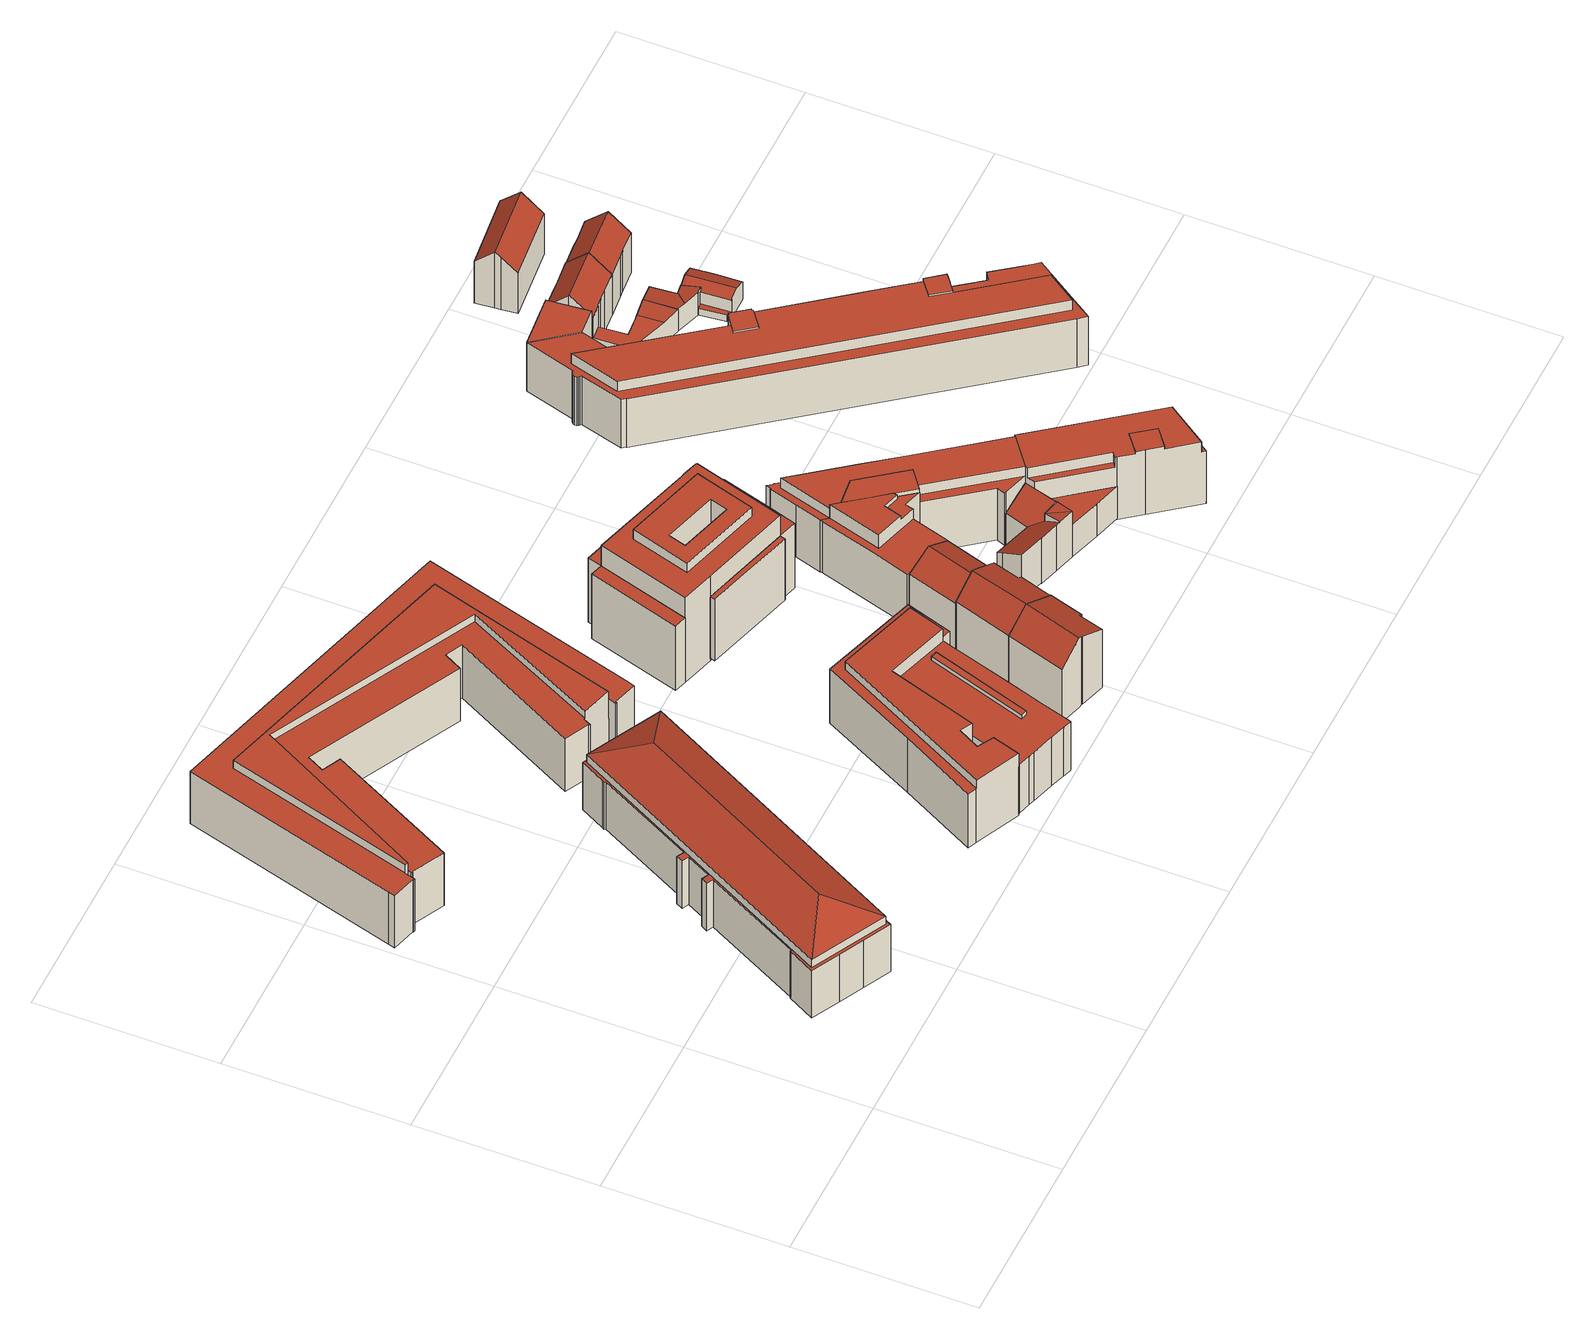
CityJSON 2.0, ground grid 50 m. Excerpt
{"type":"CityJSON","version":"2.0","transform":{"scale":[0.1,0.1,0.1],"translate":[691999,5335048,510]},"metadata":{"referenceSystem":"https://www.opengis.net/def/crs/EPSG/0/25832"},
"CityObjects":{
"building1":{"type":"Building","attributes":{"name":"Theater am Marstall","Gemeindeschluessel":"09162000","HoeheDach":"537.550","HoeheGrund":"512.116","Methode":"2000","NiedrigsteTraufeDesGebaeudes":"528.800","Geometrietyp2DReferenz":"3000","function":"31001_3000","roofType":"3200","measuredHeight":25.43,"storeysAboveGround":3},"geometry":[{"type":"MultiSurface","lod":"2","boundaries":[[[0,1,2,3]],[[4,5,6,7]],[[8,9,10,11]],[[12,13,14,15]],[[16,17,18,19]],[[20,21,22,23]],[[24,12,15,25]],[[0,3,20,23,26,27,8,11,28,29,16,19,30,4,7,31,32,33,34,35,36,37,38,39,40,41,42,43,44,45,46,47,48]],[[49,50,35,34]],[[51,52,33,32]],[[47,53,54,48]],[[42,41,55,56,57]],[[58,9,8,27]],[[59,13,12]],[[33,52,49,34]],[[42,57,60,43]],[[44,61,62,45]],[[45,62,63,46]],[[64,22,21,2,1,65,66,67]],[[68,5,4,30]],[[18,68,30,19]],[[69,59,12,24]],[[26,70,58,27]],[[46,63,53,47]],[[40,71,55,41]],[[39,72,71,40]],[[28,73,74,29]],[[65,54,53,63,62,75,66]],[[25,15,76,77]],[[78,51,32,31]],[[62,61,60,57,56,77,75]],[[76,59,69,67,66,75,77]],[[11,10,73,28]],[[76,14,13,59]],[[38,79,72,39]],[[26,23,22,64,70]],[[37,80,79,38]],[[74,17,16,29]],[[6,78,31,7]],[[50,81,36,35]],[[0,48,54,65,1]],[[36,81,80,37]],[[58,70,64,67,69,24,25,77,56,55,71,72,79,80,81,50,49,52,51,78,6,5,68,18,17,74,73,10,9]],[[14,76,15]],[[43,60,61,44]],[[3,2,21,20]]],"semantics":{"surfaces":[{"type":"WallSurface"},{"type":"RoofSurface"},{"type":"GroundSurface"}],"values":[0,0,0,1,0,0,0,2,0,0,0,0,0,1,0,0,0,0,1,0,0,0,0,0,0,0,0,1,0,0,1,0,0,1,0,0,0,0,0,0,0,0,1,1,0,0]}}]},
"building2":{"type":"Building","attributes":{"Gemeindeschluessel":"09162000","HoeheDach":"533.280","HoeheGrund":"512.070","Methode":"2000","NiedrigsteTraufeDesGebaeudes":"530.520","Geometrietyp2DReferenz":"3000","function":"31001_9998","roofType":"1000","measuredHeight":21.21,"storeysAboveGround":5},"geometry":[{"type":"MultiSurface","lod":"2","boundaries":[[[82,83,84,85]],[[86,87,88,89]],[[90,91,92,93]],[[83,82,94,95]],[[96,97,98,99,86,89,100,101,102,103,104,105,106,107,108,94,82,85]],[[109,110,111,112]],[[113,114,115,116]],[[117,118,119,120]],[[121,122,120,119]],[[98,123,124,99]],[[125,126,127,113,116,128,129,109,112,117,120,122,130,131,132,133,134,135,84,83,95,136,137,138,139,140,141,142,143,144]],[[136,108,107,137]],[[127,145,114,113]],[[137,107,106,138]],[[146,92,91,147,88,87,124,123]],[[132,148,149,133]],[[129,150,110,109]],[[93,92,146,149]],[[143,101,100,144]],[[99,124,87,86]],[[121,119,118,111,110,150,151,115,114,145,152,153,154,90,93,149,148,155,156]],[[141,103,102,142]],[[140,104,103,141]],[[126,152,145,127]],[[116,115,151,128]],[[112,111,118,117]],[[134,133,149,146,123,98,97]],[[125,153,152,126]],[[154,147,91,90]],[[128,151,150,129]],[[95,94,108,136]],[[139,105,104,140]],[[96,135,134,97]],[[135,96,85,84]],[[138,106,105,139]],[[156,130,122,121]],[[130,156,155,131]],[[125,144,100,89,88,147,154,153]],[[131,155,148,132]],[[142,102,101,143]]],"semantics":{"surfaces":[{"type":"WallSurface"},{"type":"RoofSurface"},{"type":"GroundSurface"}],"values":[0,0,0,0,1,0,0,0,0,0,2,0,0,0,1,0,0,0,0,0,1,0,0,0,0,0,0,0,0,0,0,0,0,0,0,0,0,0,0,0]}}]},
"building3":{"type":"Building","attributes":{"Gemeindeschluessel":"09162000","HoeheDach":"533.680","HoeheGrund":"511.815","Methode":"2000","NiedrigsteTraufeDesGebaeudes":"530.840","Geometrietyp2DReferenz":"3000","function":"31001_9998","roofType":"1000","measuredHeight":21.86,"storeysAboveGround":7},"geometry":[{"type":"MultiSurface","lod":"2","boundaries":[[[157,158,159,160,161,162]],[[163,164,158,157]],[[165,166,167,168]],[[169,170,171,172]],[[173,174,160,159]],[[175,176,177,178]],[[178,177,166,165,179,180]],[[181,182,183,184]],[[172,171,185,186]],[[162,161,170,169]],[[177,176,185,171,170,161,160,174,167,166]],[[180,179,187,188]],[[168,167,174,173]],[[188,187,189,190]],[[184,183,164,163]],[[190,189,182,181]],[[179,165,168,173,159,158,164,183,182,189,187]],[[186,185,176,175]],[[157,162,169,172,186,175,178,180,188,190,181,184,163]]],"semantics":{"surfaces":[{"type":"WallSurface"},{"type":"RoofSurface"},{"type":"GroundSurface"}],"values":[0,0,0,0,0,0,0,0,0,0,1,0,0,0,0,0,1,0,2]}}]},
"building4":{"type":"Building","attributes":{"Gemeindeschluessel":"09162000","HoeheDach":"530.820","HoeheGrund":"512.420","Methode":"2000","NiedrigsteTraufeDesGebaeudes":"529.480","Geometrietyp2DReferenz":"3000","function":"31001_9998","roofType":"1000","measuredHeight":18.4,"storeysAboveGround":4},"geometry":[{"type":"MultiSurface","lod":"2","boundaries":[[[191,192,193,194]],[[195,196,192,191]],[[197,198,199,200]],[[194,193,201,202]],[[203,204,205,206]],[[207,208,209,210,205,204,211,212,213,214,215,216,217,199,198,218,219],[191,194,202,195]],[[201,193,192,196]],[[217,216,220,221,200,199]],[[222,206,205,210,209,223]],[[224,225,212,211,204,203]],[[226,207,219,227]],[[227,219,218,228]],[[228,218,198,197]],[[223,209,208,229]],[[230,231,232,225,224,203,206,222,223,229,226,227,228,197,200,221,220]],[[229,208,207,226]],[[202,201,196,195]],[[225,232,231,230,220,216,215,214,213,212]]],"semantics":{"surfaces":[{"type":"WallSurface"},{"type":"RoofSurface"},{"type":"GroundSurface"}],"values":[0,0,0,0,0,1,1,0,0,0,0,0,0,0,2,0,0,0]}}]},
"building5":{"type":"Building","attributes":{"Gemeindeschluessel":"09162000","HoeheDach":"534.097","HoeheGrund":"511.370","Methode":"1000","NiedrigsteTraufeDesGebaeudes":"534.097","Geometrietyp2DReferenz":"3000","function":"31001_9998","roofType":"1000","measuredHeight":22.73,"storeysAboveGround":6},"geometry":[{"type":"MultiSurface","lod":"2","boundaries":[[[233,234,235,236]],[[237,233,236,238]],[[239,234,233,237]],[[240,235,234,239]],[[238,236,235,240]],[[238,240,239,237]]],"semantics":{"surfaces":[{"type":"RoofSurface"},{"type":"WallSurface"},{"type":"GroundSurface"}],"values":[0,1,1,1,1,2]}}]},
"building6":{"type":"Building","attributes":{"Gemeindeschluessel":"09162000","HoeheDach":"535.645","HoeheGrund":"511.040","Methode":"2000","NiedrigsteTraufeDesGebaeudes":"529.404","Geometrietyp2DReferenz":"3000","function":"31001_9998","roofType":"3100","measuredHeight":24.61,"storeysAboveGround":5},"geometry":[{"type":"MultiSurface","lod":"2","boundaries":[[[241,242,243,244,245,246,247,248]],[[249,250,251,252,253,254,255,256,257,258]],[[258,246,245,249]],[[251,243,242,252]],[[254,253,241,248,259,255]],[[250,244,243,251]],[[252,242,241,253]],[[255,259,260,256]],[[248,247,260,259]],[[249,245,244,250]],[[247,246,258,257,256,260]]],"semantics":{"surfaces":[{"type":"RoofSurface"},{"type":"GroundSurface"},{"type":"WallSurface"}],"values":[0,1,2,2,2,2,2,2,0,2,2]}}]},
"building7":{"type":"Building","attributes":{"Gemeindeschluessel":"09162000","HoeheDach":"534.135","HoeheGrund":"512.350","Methode":"1000","NiedrigsteTraufeDesGebaeudes":"534.135","Geometrietyp2DReferenz":"3000","function":"31001_9998","roofType":"1000","measuredHeight":21.79},"geometry":[{"type":"MultiSurface","lod":"2","boundaries":[[[261,262,263,264,265,266]],[[261,267,268,262]],[[263,269,270,264]],[[271,272,270,269,268,267]],[[266,265,264,270,272,271,267,261]],[[262,268,269,263]]],"semantics":{"surfaces":[{"type":"GroundSurface"},{"type":"WallSurface"},{"type":"RoofSurface"}],"values":[0,1,1,2,1,1]}}]},
"building8":{"type":"Building","attributes":{"Gemeindeschluessel":"09162000","HoeheDach":"535.610","HoeheGrund":"511.020","Methode":"2000","NiedrigsteTraufeDesGebaeudes":"529.450","Geometrietyp2DReferenz":"3000","function":"31001_9998","roofType":"3100","measuredHeight":24.59,"storeysAboveGround":5},"geometry":[{"type":"MultiSurface","lod":"2","boundaries":[[[273,274,275,276,277,278,279,247]],[[280,281,282,277,276,275]],[[256,260,283,284]],[[285,274,273,258]],[[279,278,277,282,286,287,288,289]],[[280,275,274,285]],[[247,279,289,283,260]],[[284,283,289,288]],[[281,280,285,258,257,256,284,288,287,286,282]],[[257,258,273,247,260,256]]],"semantics":{"surfaces":[{"type":"RoofSurface"},{"type":"WallSurface"},{"type":"GroundSurface"}],"values":[0,1,1,1,1,1,0,1,2,1]}}]},
"building9":{"type":"Building","attributes":{"Gemeindeschluessel":"09162000","HoeheDach":"544.570","HoeheGrund":"511.308","Methode":"2000","NiedrigsteTraufeDesGebaeudes":"541.340","Geometrietyp2DReferenz":"3000","function":"31001_9998","roofType":"1000","measuredHeight":33.26,"storeysAboveGround":8},"geometry":[{"type":"MultiSurface","lod":"2","boundaries":[[[290,291,292,293,294,295]],[[296,297,298,299]],[[300,301,302,303,304,305]],[[306,307,308,309,310,311]],[[312,313,314,315]],[[305,304,295,294]],[[316,317,318,319]],[[318,317,320,321],[297,322,323,298]],[[315,314,324,325]],[[326,321,320,327]],[[328,323,322,329]],[[327,320,317,316]],[[299,298,323,328]],[[315,325,330,301,300,305,294,293,292,310,309,308,312],[329,296,299,328]],[[330,325,324,331,302,301]],[[329,322,297,296]],[[292,291,311,310]],[[319,318,321,326]],[[308,307,313,312]],[[303,302,331,324,314,313,307,306,311,291,290,295,304],[327,316,319,326]]],"semantics":{"surfaces":[{"type":"WallSurface"},{"type":"RoofSurface"},{"type":"GroundSurface"}],"values":[0,0,0,0,0,0,0,1,0,0,0,0,0,2,0,0,0,0,0,1]}}]},
"building10":{"type":"Building","attributes":{"Gemeindeschluessel":"09162000","HoeheDach":"533.100","HoeheGrund":"510.970","Methode":"2000","NiedrigsteTraufeDesGebaeudes":"529.090","Geometrietyp2DReferenz":"3000","function":"31001_9998","roofType":"3100","measuredHeight":22.13,"storeysAboveGround":5},"geometry":[{"type":"MultiSurface","lod":"2","boundaries":[[[332,333,334,335]],[[336,337,338,339,340,341,334,333,342,343,344]],[[345,346,347,282]],[[344,343,342,333,332,348,349,350]],[[351,282,347,338,337,288]],[[352,353,354,355]],[[284,336,344,350]],[[345,282,351,288,284,350,349,348,332,335,356,357,358,352,355]],[[347,346,354,353,339,338]],[[339,353,352,358,357,340]],[[355,354,346,345]],[[284,288,337,336]],[[357,356,335,334,341,340]]],"semantics":{"surfaces":[{"type":"WallSurface"},{"type":"RoofSurface"},{"type":"GroundSurface"}],"values":[0,1,0,0,0,0,0,2,1,0,0,0,0]}}]},
"building11":{"type":"Building","attributes":{"Gemeindeschluessel":"09162000","HoeheDach":"534.078","HoeheGrund":"511.460","Methode":"1000","NiedrigsteTraufeDesGebaeudes":"534.078","Geometrietyp2DReferenz":"3000","function":"31001_9998","roofType":"1000","measuredHeight":22.62,"storeysAboveGround":6},"geometry":[{"type":"MultiSurface","lod":"2","boundaries":[[[359,234,360,361]],[[362,363,234,359]],[[364,365,366,367]],[[367,366,368,369]],[[369,368,370,371]],[[361,360,365,364]],[[363,372,370,368,366,365,360,234]],[[373,372,363,362]],[[371,370,372,373]],[[359,361,364,367,369,371,373,362]]],"semantics":{"surfaces":[{"type":"WallSurface"},{"type":"RoofSurface"},{"type":"GroundSurface"}],"values":[0,0,0,0,0,0,1,0,0,2]}}]},
"building12":{"type":"Building","attributes":{"Gemeindeschluessel":"09162000","HoeheDach":"513.574","HoeheGrund":"510.450","Methode":"1000","NiedrigsteTraufeDesGebaeudes":"513.574","Geometrietyp2DReferenz":"3000","function":"31001_2000","roofType":"1000","measuredHeight":3.12},"geometry":[{"type":"MultiSurface","lod":"2","boundaries":[[[374,375,376,377]],[[378,379,380,381]],[[382,383,384,385,386,387]],[[388,389,390,391,392,393,394,395]],[[396,392,391,397,398,399]],[[379,400,401,386,385,384,376,375,395,394,393,392,396,399,402,380]],[[403,400,379,378]],[[375,374,388,395]],[[387,386,401,404]],[[377,383,382,387,404,403,378,381,405,398,397,391,390,389,388,374]],[[404,401,400,403]],[[377,376,384,383]],[[380,402,399,398,405,381]]],"semantics":{"surfaces":[{"type":"WallSurface"},{"type":"RoofSurface"},{"type":"GroundSurface"}],"values":[0,0,0,0,0,1,0,0,0,2,0,0,0]}}]},
"building13":{"type":"Building","attributes":{"Gemeindeschluessel":"09162000","HoeheDach":"534.117","HoeheGrund":"511.180","Methode":"1000","NiedrigsteTraufeDesGebaeudes":"534.117","Geometrietyp2DReferenz":"3000","function":"31001_9998","roofType":"1000","measuredHeight":22.94,"storeysAboveGround":6},"geometry":[{"type":"MultiSurface","lod":"2","boundaries":[[[406,407,408,409]],[[410,269,411,412]],[[410,412,406,409,413,414]],[[415,416,408,407,411,269]],[[413,416,415,414]],[[414,415,269,410]],[[412,411,407,406]],[[409,408,416,413]]],"semantics":{"surfaces":[{"type":"WallSurface"},{"type":"GroundSurface"},{"type":"RoofSurface"}],"values":[0,0,1,2,0,0,0,0]}}]},
"building14":{"type":"Building","attributes":{"Gemeindeschluessel":"09162000","HoeheDach":"533.680","HoeheGrund":"510.720","Methode":"2000","NiedrigsteTraufeDesGebaeudes":"528.920","Geometrietyp2DReferenz":"3000","function":"31001_9998","roofType":"1000","measuredHeight":22.96,"storeysAboveGround":5},"geometry":[{"type":"MultiSurface","lod":"2","boundaries":[[[417,418,419,420]],[[421,422,423,424]],[[425,426,427,428]],[[429,430,431,432,417,420,433,425,428,434,435,421,424,436,437,438,439]],[[440,441,442,443]],[[426,444,419,418,445,446,447,448,449,423,422,450,451,427]],[[447,446,452,453,454,455,448]],[[452,456,457,458,459,440,443,453]],[[432,431,430,456,452,446,445]],[[443,442,454,453]],[[451,450,422,421,435,434]],[[459,460,441,440]],[[454,442,441,460,461,462,455]],[[429,439,458,457,456,430]],[[420,419,444,433]],[[448,455,462,449]],[[432,445,418,417]],[[428,427,451,434]],[[461,460,459,458,439,438,437,436,424,423,449,462]],[[433,444,426,425]]],"semantics":{"surfaces":[{"type":"WallSurface"},{"type":"GroundSurface"},{"type":"RoofSurface"}],"values":[0,0,0,1,0,2,0,2,0,0,0,0,2,0,0,0,0,0,0,0]}}]},
"building15":{"type":"Building","attributes":{"Gemeindeschluessel":"09162000","HoeheDach":"526.516","HoeheGrund":"510.380","Methode":"2000","NiedrigsteTraufeDesGebaeudes":"521.629","Geometrietyp2DReferenz":"3000","function":"31001_9998","roofType":"2100","measuredHeight":16.14},"geometry":[{"type":"MultiSurface","lod":"2","boundaries":[[[463,464,465,466,377,374,467,468,469,470,471,472]],[[473,474,475,476]],[[466,477,478,377]],[[377,478,479,374]],[[480,481,474,473]],[[482,474,481]],[[483,480,473,484,485,486,479,478,477,487]],[[374,479,486,467]],[[465,487,477,466]],[[482,488,475,474]],[[486,485,468,467]],[[489,476,475,488,463,472]],[[483,487,465,464]],[[484,490,469,468,485]],[[469,490,491,470]],[[489,491,490,484,473,476]],[[491,489,472,471,470]],[[464,463,488,482,481,480,483]]],"semantics":{"surfaces":[{"type":"GroundSurface"},{"type":"WallSurface"},{"type":"RoofSurface"}],"values":[0,1,1,1,1,2,2,1,1,2,1,1,1,1,1,2,1,1]}}]},
"building16":{"type":"Building","attributes":{"Gemeindeschluessel":"09162000","HoeheDach":"533.670","HoeheGrund":"510.520","Methode":"2000","NiedrigsteTraufeDesGebaeudes":"528.850","Geometrietyp2DReferenz":"3000","function":"31001_9998","roofType":"1000","measuredHeight":23.15,"storeysAboveGround":6},"geometry":[{"type":"MultiSurface","lod":"2","boundaries":[[[492,493,494,495,496,497,498,499,500,501]],[[449,501,500,502]],[[503,504,505,506]],[[507,508,509,510]],[[492,511,512,493]],[[449,502,513,514,515,516,517,518,519,520,521,509,508,522,523,423]],[[524,525,526,527]],[[493,512,528,494]],[[529,530,524,527,503,506,531,532,533,534,535,536,507,510,537,538,539,540,541,542]],[[541,517,516,542]],[[520,519,539,538,537,521]],[[540,518,517,541]],[[510,509,521,537]],[[536,522,508,507]],[[499,498,497,515,514,513,502,500]],[[543,496,495,544]],[[534,423,523,535]],[[533,532,531,506,505,545,546,511,492,501,449,423,534]],[[530,543,525,524]],[[527,526,504,503]],[[543,530,529,542,516,515,497,496]],[[546,547,528,512,511]],[[535,523,522,536]],[[505,504,526,525,543,544,545]],[[545,544,495,494,528,547,546]],[[539,519,518,540]]],"semantics":{"surfaces":[{"type":"RoofSurface"},{"type":"WallSurface"},{"type":"GroundSurface"}],"values":[0,1,1,1,1,0,1,1,2,1,1,1,1,1,1,1,1,1,1,1,1,0,1,0,1,1]}}]},
"building17":{"type":"Building","attributes":{"Gemeindeschluessel":"09162000","HoeheDach":"521.900","HoeheGrund":"510.460","Methode":"1000","NiedrigsteTraufeDesGebaeudes":"521.900","Geometrietyp2DReferenz":"3000","function":"31001_9998","roofType":"1000","measuredHeight":11.44,"storeysAboveGround":3},"geometry":[{"type":"MultiSurface","lod":"2","boundaries":[[[548,549,550,551]],[[549,552,553,554,555,550]],[[551,550,555,556]],[[551,556,557,558,559,548]],[[559,552,549,548]],[[558,553,552,559]],[[556,555,554,557]],[[557,554,553,558]]],"semantics":{"surfaces":[{"type":"WallSurface"},{"type":"RoofSurface"},{"type":"GroundSurface"}],"values":[0,1,0,2,0,0,0,0]}}]},
"building18":{"type":"Building","attributes":{"Gemeindeschluessel":"09162000","HoeheDach":"533.060","HoeheGrund":"510.263","Methode":"2000","NiedrigsteTraufeDesGebaeudes":"528.848","Geometrietyp2DReferenz":"3000","function":"31001_9998","roofType":"1000","measuredHeight":22.8,"storeysAboveGround":6},"geometry":[{"type":"MultiSurface","lod":"2","boundaries":[[[560,561,562,563]],[[564,565,566,567,568,569,570,562,561,571,496,572]],[[573,574,575,576]],[[568,577,578,569]],[[569,578,579,570]],[[580,571,561,560]],[[581,582,583,584]],[[585,565,564,586]],[[587,588,496,571,580,516]],[[589,590,591,592,567,566]],[[593,594,574,573]],[[587,516,594,593]],[[586,564,572,595]],[[567,592,577,568]],[[596,597,582,581]],[[560,563,598,599,583,582,597,575,574,594,516,580]],[[600,589,566,565,585,601]],[[584,583,599,602]],[[588,600,601,595,572,496]],[[602,599,598,603]],[[585,586,595,601]],[[591,579,578,577,592]],[[590,589,600,588,587,593,573,576,596,581,584,602,603]],[[576,575,597,596]],[[590,603,598,563,562,570,579,591]]],"semantics":{"surfaces":[{"type":"WallSurface"},{"type":"RoofSurface"},{"type":"GroundSurface"}],"values":[0,1,0,0,0,0,0,0,0,0,0,0,0,0,0,1,0,0,0,0,1,1,2,0,0]}}]},
"building19":{"type":"Building","attributes":{"Gemeindeschluessel":"09162000","HoeheDach":"527.640","HoeheGrund":"510.842","Methode":"2000","NiedrigsteTraufeDesGebaeudes":"527.640","Geometrietyp2DReferenz":"3000","function":"31001_9998","roofType":"1000","measuredHeight":16.8,"storeysAboveGround":4},"geometry":[{"type":"MultiSurface","lod":"2","boundaries":[[[604,605,606,607]],[[608,609,605,604]],[[607,606,610,611]],[[611,610,612,613]],[[606,605,609,612,610]],[[611,613,608,604,607]],[[613,612,609,608]]],"semantics":{"surfaces":[{"type":"WallSurface"},{"type":"RoofSurface"},{"type":"GroundSurface"}],"values":[0,0,0,0,1,2,0]}}]},
"building20":{"type":"Building","attributes":{"Gemeindeschluessel":"09162000","HoeheDach":"531.630","HoeheGrund":"510.260","Methode":"2000","NiedrigsteTraufeDesGebaeudes":"527.520","Geometrietyp2DReferenz":"3000","function":"31001_9998","roofType":"1000","measuredHeight":21.37,"storeysAboveGround":6},"geometry":[{"type":"MultiSurface","lod":"2","boundaries":[[[614,615,616,617]],[[618,619,620,621]],[[622,623,624,625]],[[626,627,628,629,630,631,632,633]],[[634,635,636,637,638]],[[639,640,641,642,643,644,645,646,637,647,648,649]],[[638,637,646,650]],[[651,630,629,652]],[[653,654,635,634,655]],[[656,657,658,659]],[[640,633,632,641]],[[660,661,662,663]],[[664,665,657,656]],[[666,667,668,669]],[[650,646,645,670]],[[671,672,673,674]],[[675,620,619,676,615,614,677,678,662,661,655,634,638,650,670,679,680,681,682,683,684,673,672,685,686,687,624,623,668,667,688,689,690,691,692,693]],[[679,644,643,680]],[[694,676,619,618]],[[675,693,695,696]],[[625,624,687,697]],[[637,636,698,647]],[[659,658,635,654]],[[699,684,683,700]],[[698,636,635,658,657,665,701]],[[652,629,628,702]],[[616,615,676,694]],[[703,677,614,617]],[[653,655,661,660]],[[664,704,649,648,701,665]],[[705,692,691,706]],[[706,691,690,707]],[[708,689,688,709]],[[651,700,683,682,631,630]],[[704,710,627,626,639,649]],[[686,685,711,712]],[[642,681,680,643]],[[707,690,689,708]],[[678,677,703,713]],[[669,668,623,622]],[[709,688,667,666]],[[702,628,627,710]],[[673,684,699,674]],[[711,685,672,671]],[[639,626,633,640]],[[647,698,701,648]],[[663,662,678,713]],[[632,631,682,681,642,641]],[[697,687,686,712]],[[695,693,692,705]],[[670,645,644,679]],[[616,694,618,621,696,695,705,706,707,708,709,666,669,622,625,697,712,711,671,674,699,700,651,652,702,710,704,664,656,659,654,653,660,663,713,703,617]],[[621,620,675,696]]],"semantics":{"surfaces":[{"type":"WallSurface"},{"type":"RoofSurface"},{"type":"GroundSurface"}],"values":[0,0,0,1,0,1,0,0,0,0,0,0,0,0,0,0,1,0,0,0,0,0,0,0,1,0,0,0,0,0,0,0,0,0,0,0,0,0,0,0,0,0,0,0,0,0,0,0,0,0,0,2,0]}}]},
"building21":{"type":"Building","attributes":{"Gemeindeschluessel":"09162000","HoeheDach":"530.820","HoeheGrund":"510.757","Methode":"2000","NiedrigsteTraufeDesGebaeudes":"517.770","Geometrietyp2DReferenz":"3000","function":"31001_9998","roofType":"3100","measuredHeight":20.06,"storeysAboveGround":4},"geometry":[{"type":"MultiSurface","lod":"2","boundaries":[[[714,715,716,717,718]],[[719,720,721,722,723]],[[724,725,721,720]],[[722,721,725,726,727]],[[728,723,722,727,729,730,731,732]],[[733,734,735,736,737]],[[718,717,736,735,738,739,740]],[[716,741,742,743,744,745,737,736,717]],[[719,746,715,714,747,748,749,734,733,750,751,752,753,754,755,724,720]],[[731,742,741,732]],[[755,754,729,727,726]],[[714,718,740,747]],[[719,723,728,746]],[[750,745,744,751]],[[751,744,743,752]],[[755,726,725,724]],[[715,746,728,732,741,716]],[[753,730,729,754]],[[753,752,743,742,731,730]],[[748,739,738,749]],[[733,737,745,750]],[[749,738,735,734]],[[747,740,739,748]]],"semantics":{"surfaces":[{"type":"WallSurface"},{"type":"RoofSurface"},{"type":"GroundSurface"}],"values":[0,0,0,1,1,0,1,1,2,0,0,0,0,0,0,0,0,0,0,0,0,0,0]}}]},
"building22":{"type":"Building","attributes":{"Gemeindeschluessel":"09162000","HoeheDach":"518.771","HoeheGrund":"510.811","Methode":"2000","NiedrigsteTraufeDesGebaeudes":"517.824","Geometrietyp2DReferenz":"3000","function":"31001_9998","roofType":"1000","measuredHeight":7.96,"storeysAboveGround":2},"geometry":[{"type":"MultiSurface","lod":"2","boundaries":[[[756,757,755,726]],[[758,759,757,756]],[[760,759,758,761,762]],[[724,763,726,755]],[[756,726,763,764,761,758]],[[765,766,762,761,764]],[[724,755,757,759,760,767,768]],[[724,768,765,764,763]],[[767,766,765,768]],[[760,762,766,767]]],"semantics":{"surfaces":[{"type":"WallSurface"},{"type":"RoofSurface"},{"type":"GroundSurface"}],"values":[0,0,0,0,1,1,2,0,0,0]}}]},
"building23":{"type":"Building","attributes":{"Gemeindeschluessel":"09162000","HoeheDach":"518.620","HoeheGrund":"510.811","Methode":"2000","NiedrigsteTraufeDesGebaeudes":"513.003","Geometrietyp2DReferenz":"3000","function":"31001_9998","roofType":"2100","measuredHeight":7.81,"storeysAboveGround":2},"geometry":[{"type":"MultiSurface","lod":"2","boundaries":[[[769,770,771,768]],[[772,773,774,775]],[[767,768,771,776,777,778]],[[779,780,777,776]],[[767,778,781,760]],[[782,760,781,783,784,785]],[[786,787,773,772]],[[770,788,779,776,771]],[[789,790,769,768,767,760,782,786,772,775]],[[782,785,787,786]],[[790,788,770,769]],[[789,775,774,791,792,793]],[[791,774,773,787,785,784]],[[778,777,780,793,792,783,781]],[[784,783,792,791]],[[790,789,793,780,779,788]]],"semantics":{"surfaces":[{"type":"WallSurface"},{"type":"RoofSurface"},{"type":"GroundSurface"}],"values":[0,0,0,0,0,0,0,1,2,0,0,0,1,1,0,0]}}]},
"building24":{"type":"Building","attributes":{"Gemeindeschluessel":"09162000","HoeheDach":"530.280","HoeheGrund":"510.620","Methode":"2000","NiedrigsteTraufeDesGebaeudes":"524.722","Geometrietyp2DReferenz":"3000","function":"31001_9998","roofType":"3100","measuredHeight":19.66,"storeysAboveGround":4},"geometry":[{"type":"MultiSurface","lod":"2","boundaries":[[[794,795,796,797,798,799,800,801]],[[795,802,803,796]],[[797,804,805,798]],[[806,807,808,809,810,811]],[[798,805,806,811,799]],[[799,811,810,800]],[[794,808,807,802,795]],[[805,804,803,802,807,806]],[[801,809,808,794]],[[796,803,804,797]],[[800,810,809,801]]],"semantics":{"surfaces":[{"type":"GroundSurface"},{"type":"WallSurface"},{"type":"RoofSurface"}],"values":[0,1,1,2,1,1,1,2,1,1,1]}}]},
"building25":{"type":"Building","attributes":{"Gemeindeschluessel":"09162000","HoeheDach":"530.275","HoeheGrund":"510.510","Methode":"2000","NiedrigsteTraufeDesGebaeudes":"524.631","Geometrietyp2DReferenz":"3000","function":"31001_9998","roofType":"3100","measuredHeight":19.77,"storeysAboveGround":4},"geometry":[{"type":"MultiSurface","lod":"2","boundaries":[[[812,813,814,815,816]],[[817,818,812,816,819,820]],[[821,814,813,822]],[[819,816,815,823,824,825,826]],[[826,825,824,827,828,829]],[[820,819,826,829]],[[814,821,830,831,827,824,823,815]],[[822,813,812,818]],[[822,818,817,820,829,828,827,831,830,821]]],"semantics":{"surfaces":[{"type":"RoofSurface"},{"type":"WallSurface"},{"type":"GroundSurface"}],"values":[0,1,1,0,1,1,1,1,2]}}]}
},
"vertices":[
[598,496,21],[598,496,195],[601,494,195],[601,494,21],[360,597,21],[360,597,188],[370,615,188],[370,615,21],[415,137,21],[415,137,188],[341,175,188],[341,175,21],[208,254,215],[363,303,275],[658,869,275],[610,1024,215],[238,323,21],[238,323,188],[240,322,188],[240,322,21],[592,477,21],[592,477,188],[589,478,188],[589,478,21],[208,254,188],[610,1024,188],[451,212,21],[453,210,21],[273,210,21],[199,249,21],[378,588,21],[387,606,21],[421,672,21],[404,681,21],[413,700,21],[431,690,21],[569,956,21],[566,958,21],[570,965,21],[605,1033,21],[682,992,21],[745,959,21],[822,920,21],[783,845,21],[780,846,21],[642,581,21],[645,580,21],[636,562,21],[633,563,21],[413,700,188],[431,690,188],[421,672,188],[404,681,188],[636,562,195],[633,563,195],[745,959,188],[816,923,188],[822,920,188],[453,210,188],[412,148,215],[783,845,188],[780,846,188],[642,581,188],[645,580,188],[589,477,188],[616,529,208],[611,531,208],[584,479,188],[378,588,188],[412,148,188],[451,212,188],[682,992,188],[605,1033,188],[273,210,188],[199,249,188],[638,583,188],[813,918,215],[813,918,188],[387,606,188],[570,965,188],[566,958,188],[569,956,188],
[71,1245,205],[71,1245,21],[71,1243,21],[71,1243,205],[961,1579,205],[961,1579,233],[806,1054,233],[806,1054,205],[908,1451,208],[908,1451,233],[345,1743,233],[345,1743,208],[4,1264,205],[4,1264,21],[75,1242,205],[83,1271,205],[84,1271,205],[233,1790,205],[807,1053,205],[801,1032,205],[805,1031,205],[805,1033,205],[872,1014,205],[878,1033,205],[1050,1631,205],[182,1881,205],[10,1283,205],[753,1421,21],[753,1421,208],[336,1637,208],[336,1637,21],[706,1063,21],[706,1063,208],[642,1095,208],[642,1095,21],[312,1591,21],[312,1591,208],[363,1565,208],[363,1565,21],[180,1211,208],[180,1211,21],[84,1271,233],[233,1790,233],[719,1079,21],[709,1059,21],[705,1061,21],[825,1447,21],[779,1471,21],[92,1256,21],[91,1255,21],[87,1257,21],[93,1268,21],[83,1271,21],[75,1242,21],[10,1283,21],[182,1881,21],[1050,1631,21],[878,1033,21],[872,1014,21],[805,1033,21],[805,1031,21],[801,1032,21],[807,1053,21],[705,1061,208],[93,1268,233],[723,1078,233],[87,1257,208],[93,1268,208],[779,1471,208],[825,1447,208],[709,1059,208],[719,1079,208],[723,1078,208],[91,1255,208],[92,1256,208],
[1317,395,18],[1317,395,208],[1317,396,208],[1317,396,237],[1140,452,237],[1140,452,18],[1341,388,18],[1341,388,208],[892,120,208],[892,120,237],[1124,568,237],[1124,568,208],[1060,205,18],[1060,205,237],[1027,223,237],[1027,223,18],[1349,496,208],[1349,496,237],[1038,139,18],[1038,139,237],[1014,62,237],[1014,62,18],[891,120,208],[891,120,18],[1110,603,18],[1110,603,208],[1381,516,208],[1381,516,18],[995,163,237],[995,163,18],[867,131,208],[867,131,18],[976,339,208],[976,339,18],
[1247,396,195],[1247,396,208],[1265,390,208],[1265,390,195],[1157,118,195],[1157,118,208],[1060,205,24],[1060,205,195],[1140,452,195],[1140,452,24],[1175,113,208],[1175,113,195],[1172,13,24],[1172,13,195],[1131,27,195],[1131,27,24],[1016,62,195],[1052,51,195],[1069,46,195],[1128,28,195],[1194,6,195],[1197,6,195],[1225,97,195],[1257,201,195],[1311,376,195],[1317,396,195],[1254,416,195],[1038,139,195],[1014,62,195],[1317,396,24],[1254,416,24],[1128,28,24],[1069,46,24],[1194,6,24],[1197,6,24],[1016,62,24],[1014,62,24],[1038,139,24],[1052,51,24],[1311,376,24],[1257,201,24],[1225,97,24],
[1095,978,241],[1171,1233,241],[1137,1243,241],[1061,988,241],[1095,978,14],[1061,988,14],[1171,1233,14],[1137,1243,14],
[1415,74,252],[1419,72,250],[1488,51,216],[1508,120,216],[1516,118,212],[1544,211,213],[1456,238,256],[1406,76,256],[1516,118,10],[1508,120,10],[1488,51,10],[1419,72,10],[1415,74,10],[1406,76,10],[1346,94,10],[1396,257,10],[1456,238,10],[1544,211,10],[1346,94,194],[1396,257,194],
[1180,938,24],[1184,951,24],[1436,877,24],[1432,863,24],[1298,903,24],[1232,922,24],[1180,938,241],[1184,951,241],[1436,877,241],[1432,863,241],[1232,922,241],[1298,903,241],
[1544,211,211],[1572,302,211],[1562,305,216],[1583,378,217],[1583,379,217],[1522,397,248],[1506,402,256],[1562,305,10],[1583,378,10],[1583,379,10],[1446,418,196],[1446,418,10],[1572,302,10],[1522,397,10],[1506,402,10],[1446,419,10],[1446,419,195],
[1235,1214,313],[1373,1173,313],[1373,1173,13],[1235,1214,13],[1171,1233,13],[1171,1233,313],[1226,1035,13],[1226,1035,346],[1375,991,346],[1375,991,13],[1159,959,13],[1184,951,13],[1184,951,313],[1159,959,313],[1095,978,313],[1095,978,13],[1467,1146,313],[1509,1133,313],[1509,1133,13],[1467,1146,13],[1460,1147,13],[1460,1147,313],[1512,1130,13],[1512,1130,313],[1501,1093,313],[1501,1093,13],[1454,1103,313],[1454,1103,346],[1405,939,346],[1405,939,313],[1222,1171,346],[1173,1007,346],[1240,1084,346],[1389,1040,346],[1436,877,313],[1436,877,13],[1173,1007,313],[1222,1171,313],[1389,1040,13],[1240,1084,13],[1391,890,13],[1391,890,313],
[1489,561,10],[1489,561,191],[1490,561,192],[1490,561,10],[1446,418,192],[1446,419,192],[1514,399,231],[1558,540,231],[1490,559,192],[1490,560,192],[1489,560,191],[1445,419,191],[1445,418,191],[1627,519,10],[1627,519,191],[1583,379,191],[1489,560,10],[1445,419,10],[1445,418,10],[1514,399,10],[1560,539,10],[1560,539,229],[1627,520,191],[1627,520,10],[1490,560,10],[1490,559,10],[1558,540,10],
[1171,1233,15],[1182,1272,241],[1182,1272,15],[1373,1173,15],[1373,1173,241],[1385,1212,15],[1385,1212,241],[1432,1198,241],[1432,1198,15],[1468,1187,241],[1468,1187,15],[1471,1185,241],[1471,1185,15],[1460,1147,241],[1460,1147,15],
[1698,406,4],[1698,406,36],[1680,348,36],[1680,348,4],[1584,377,4],[1584,377,36],[1583,379,36],[1583,379,4],[1622,365,4],[1650,357,4],[1650,357,36],[1622,365,36],[1614,367,36],[1614,367,4],[1640,425,4],[1640,426,4],[1652,461,4],[1667,506,4],[1667,506,36],[1652,461,36],[1640,426,36],[1640,425,36],[1666,506,36],[1666,506,4],[1627,519,4],[1627,519,36],[1585,374,36],[1614,365,36],[1601,437,36],[1585,374,4],[1614,365,4],[1601,437,4],
[1549,1079,12],[1549,1079,241],[1552,1076,241],[1552,1076,12],[1436,877,12],[1500,1093,241],[1500,1093,12],[1507,926,12],[1488,862,12],[1488,862,241],[1507,926,241],
[1627,520,7],[1627,520,189],[1560,539,189],[1560,539,7],[1565,824,7],[1565,824,189],[1567,830,189],[1567,830,7],[1490,561,7],[1490,561,189],[1489,561,189],[1489,561,7],[1668,648,7],[1667,648,7],[1661,626,7],[1629,520,7],[1490,559,7],[1489,567,7],[1519,667,7],[1582,811,7],[1644,730,7],[1679,685,7],[1718,633,7],[1676,675,223],[1676,675,237],[1631,687,237],[1631,687,223],[1490,559,189],[1629,520,189],[1661,626,189],[1617,639,189],[1538,662,189],[1582,811,189],[1519,667,189],[1489,567,189],[1661,626,223],[1617,639,223],[1617,639,237],[1538,662,237],[1667,648,223],[1668,648,223],[1718,633,223],[1679,685,223],[1679,685,237],[1644,730,237],[1582,811,237],
[1859,293,4],[1801,310,4],[1748,325,4],[1749,327,4],[1703,423,4],[1809,389,4],[1830,456,4],[1900,435,4],[1892,407,4],[1886,386,4],[1829,353,135],[1829,353,161],[1873,340,165],[1873,340,164],[1749,327,163],[1680,348,163],[1698,406,127],[1815,306,164],[1815,306,165],[1858,293,165],[1801,310,164],[1809,392,116],[1809,389,118],[1703,423,116],[1748,325,164],[1859,293,165],[1886,386,164],[1830,456,118],[1900,435,164],
[1598,789,223],[1675,798,223],[1769,674,223],[1736,649,223],[1900,435,223],[1980,497,223],[1816,711,223],[1744,806,223],[1626,960,223],[1582,811,223],[1626,960,189],[1835,481,5],[1835,481,189],[1718,633,189],[1718,633,5],[1614,981,5],[1614,981,189],[1618,995,189],[1618,995,5],[1598,789,237],[1675,798,237],[1744,806,189],[1816,711,189],[1980,497,189],[1994,507,189],[1831,721,189],[1798,764,189],[1634,978,189],[1632,980,189],[1628,982,189],[1612,981,189],[1589,902,189],[1830,456,5],[1830,456,189],[1827,457,189],[1827,457,5],[1769,674,237],[1980,497,5],[1900,435,5],[1717,634,5],[1598,789,5],[1582,811,5],[1567,830,5],[1589,902,5],[1612,981,5],[1628,982,5],[1632,980,5],[1634,978,5],[1798,764,5],[1831,721,5],[1994,507,5],[1900,435,189],[1736,649,189],[1717,634,189],[1717,634,237],[1736,649,237],
[1859,292,5],[1859,292,119],[1859,293,119],[1859,293,5],[1943,266,119],[2017,244,119],[1892,407,119],[1886,386,119],[1886,386,5],[1892,407,5],[2017,244,5],[1943,266,5],
[2222,190,189],[2222,190,223],[2144,78,223],[2144,78,189],[2027,259,223],[2013,248,223],[2017,244,223],[2044,208,223],[2094,246,223],[2137,189,223],[2088,151,223],[1984,500,223],[1897,427,223],[2160,293,3],[2160,293,189],[2226,207,189],[2226,207,3],[2094,246,231],[2137,189,231],[2088,151,231],[1984,500,189],[2234,193,3],[2234,193,189],[2225,180,189],[2225,180,3],[2013,248,188],[2027,259,188],[1994,507,3],[1900,435,3],[2017,244,3],[2059,189,3],[2059,189,231],[2044,208,231],[2127,335,3],[2127,335,189],[1897,427,188],[2225,205,3],[2225,205,189],[2151,69,189],[2222,173,189],[1892,407,3],[1892,407,188],[2222,173,3],[2151,69,3],
[1987,1617,8],[1987,1617,176],[1914,1610,176],[1914,1610,8],[1976,1733,8],[1976,1733,176],[1829,1719,176],[1829,1719,8],[1976,1734,176],[1976,1734,8],
[2530,627,175],[2469,536,175],[2469,536,3],[2530,627,3],[2436,536,3],[2436,536,175],[1756,1423,175],[1756,1423,3],[1781,1578,3],[1781,1578,175],[1786,1580,175],[1786,1580,3],[2112,1246,216],[2110,1249,216],[2114,1252,216],[2079,1298,216],[2075,1295,216],[2074,1296,216],[2029,1262,216],[2067,1212,216],[2406,863,175],[2406,863,216],[2365,831,216],[2365,831,210],[2365,831,175],[2112,1246,210],[2067,1212,210],[2029,1262,210],[2050,1278,210],[1809,1593,210],[1770,1455,210],[2458,557,210],[2513,638,210],[2329,879,210],[2370,911,210],[2279,1029,210],[2513,638,175],[2075,1295,3],[2079,1298,3],[2468,782,3],[2406,863,3],[2468,782,175],[2374,913,3],[2374,913,216],[2410,867,216],[2410,867,3],[2489,797,3],[2489,797,175],[2548,719,175],[2548,719,3],[2370,910,3],[2370,910,216],[1775,1572,3],[1775,1572,175],[1778,1575,175],[1778,1575,3],[2458,557,175],[1892,1533,3],[1892,1533,175],[1882,1498,175],[1882,1498,3],[1758,1424,175],[2454,513,175],[2572,689,175],[2561,702,175],[1770,1455,175],[1809,1593,175],[2050,1278,175],[2074,1296,175],[1943,1467,175],[1919,1450,175],[1914,1610,175],[1829,1719,175],[1790,1580,175],[1774,1568,175],[1774,1563,175],[1776,1559,175],[1779,1556,175],[1782,1553,175],[1749,1435,175],[2454,513,3],[1749,1435,3],[1758,1424,3],[1790,1580,3],[2329,879,216],[1919,1450,3],[1943,1467,3],[2370,911,216],[2114,1252,3],[2572,689,3],[2279,1029,3],[1782,1553,3],[1779,1556,3],[1776,1559,3],[1774,1563,3],[1774,1568,3],[2110,1249,3],[1914,1610,3],[1829,1719,3],[2561,702,3],
[1984,1677,8],[1990,1616,8],[1990,1616,152],[1985,1675,208],[1984,1677,206],[1996,1515,8],[2152,1462,8],[2152,1462,86],[2107,1477,78],[1996,1515,78],[2152,1463,8],[2152,1463,86],[2148,1553,86],[2102,1549,78],[1996,1517,78],[2087,1547,78],[2035,1542,78],[2029,1619,78],[1990,1615,78],[2138,1630,8],[2129,1748,8],[2129,1748,152],[2133,1689,208],[2138,1630,152],[2064,1741,152],[2042,1739,152],[1979,1733,152],[1990,1615,151],[2029,1619,151],[2029,1620,152],[2053,1622,152],[2078,1624,152],[1996,1517,8],[1979,1733,8],[2042,1739,8],[2064,1741,8],[2078,1624,8],[2053,1622,8],[2029,1620,8],[2035,1542,8],[2087,1547,8],[2148,1553,8],
[2200,1559,78],[2200,1559,8],[2206,1488,79],[2206,1488,8],[2234,1491,8],[2208,1488,79],[2234,1491,79],[2152,1463,88],[2177,1455,84],[2222,1440,87],[2241,1442,87],[2241,1442,8],[2222,1440,8],
[2230,1368,8],[2230,1368,31],[2222,1440,30],[2310,1430,8],[2310,1430,69],[2312,1362,70],[2312,1362,8],[2236,1442,34],[2236,1442,75],[2241,1442,77],[2241,1360,34],[2241,1360,75],[2234,1491,75],[2293,1496,8],[2265,1494,86],[2265,1494,85],[2293,1496,74],[2303,1497,8],[2303,1497,70],[2231,1360,31],[2245,1361,8],[2231,1360,8],[2274,1361,85],[2274,1361,86],[2245,1361,76],
[2275,1762,6],[2286,1645,6],[2223,1639,6],[2202,1637,6],[2138,1630,6],[2129,1748,6],[2191,1754,6],[2212,1755,6],[2286,1645,147],[2223,1639,148],[2202,1637,148],[2138,1630,147],[2133,1689,203],[2280,1703,203],[2275,1762,147],[2212,1755,148],[2191,1754,148],[2129,1748,147],
[2049,1884,190],[2054,1840,149],[2259,1862,146],[2254,1921,203],[2048,1898,203],[2048,1898,5],[2049,1884,5],[2047,1900,201],[2047,1900,5],[2259,1862,5],[2054,1840,5],[2253,1930,195],[2250,1975,152],[2248,1975,152],[2042,1951,152],[2250,1975,5],[2248,1975,5],[2042,1951,5],[2254,1921,5],[2253,1930,5]
]}
